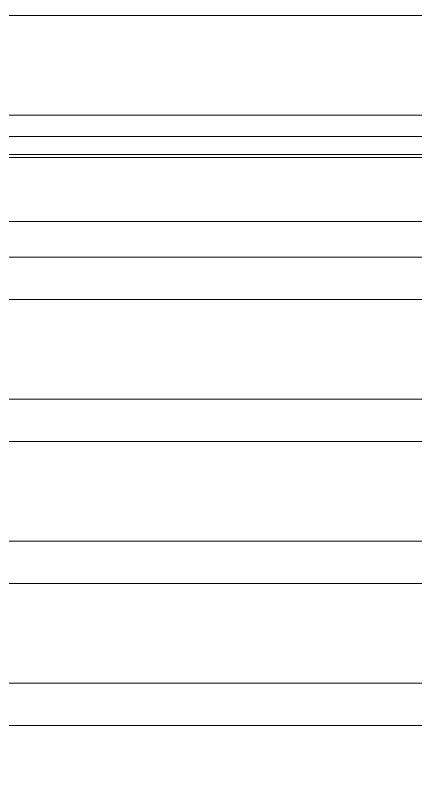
# Model space of a CAD drawing. Header units: inches. Extents: x -12 to 176, y -4 to 123.
# Drawn here: x 7.15 to 13.36, y 48.05 to 60.11 of the extents above; entities that cross this region are included whole.
import ezdxf

# ---------------------------------------------------------------- set-up
doc = ezdxf.new("R2010")
doc.units = ezdxf.units.IN
doc.layers.add('ZANO_R', color=7, linetype='Continuous', lineweight=0)

msp = doc.modelspace()

# ---------------------------------------------------------------- linework, layer by layer
at = {"layer": 'ZANO_R'}
for p, q in [((1.28338, 60.10848), (71.91337, 60.10848)), ((71.91337, 58.56034), (1.28338, 58.56034)), ((35.41727, 58.23339), (4.51173, 58.23339)), ((1.28338, 57.90572), (71.91337, 57.90572)), ((35.41727, 57.95067), (4.51173, 57.95067)), ((71.91337, 56.35758), (1.28338, 56.35758)), ((1.28338, 55.70296), (71.91337, 55.70296)), ((71.91337, 54.15482), (1.28338, 54.15482)), ((1.28338, 53.5002), (71.91337, 53.5002)), ((71.91337, 51.95206), (1.28338, 51.95206)), ((1.28338, 51.29744), (71.91337, 51.29744)), ((71.91337, 49.7493), (1.28338, 49.7493)), ((1.28338, 49.09468), (71.91337, 49.09468))]:
    msp.add_line(p, q, dxfattribs=at)
msp.add_lwpolyline([(-3.24405, 56.91111), (76.4408, 56.91111), (76.4408, 41.16306), (-3.24405, 41.16306)], close=True, dxfattribs=at)

doc.saveas('drawing.dxf')
